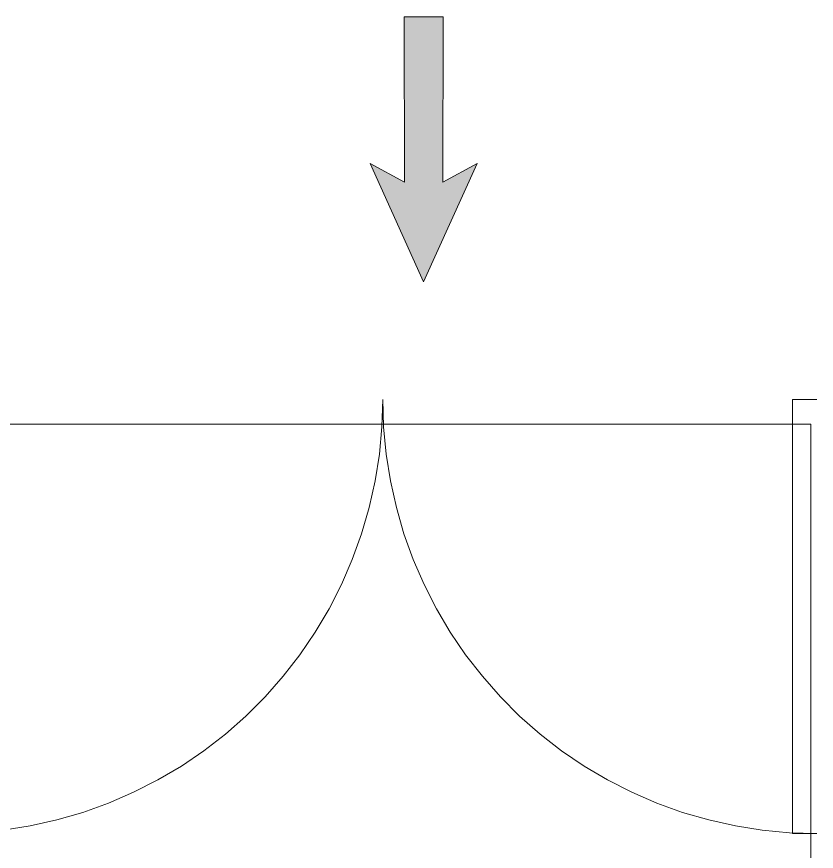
# Model space of a CAD drawing. Header units: centimetres. Extents: x -16.81 to -14.54, y 1.61 to 2.77.
# Drawn here: x -16.5811 to -16.5112, y 1.6803 to 1.7532 of the extents above; entities that cross this region are included whole.
import ezdxf

# ---------------------------------------------------------------- set-up
doc = ezdxf.new("R2010")
doc.units = ezdxf.units.CM
doc.header["$MEASUREMENT"] = 0
doc.layers.get('0').update_dxf_attribs({"lineweight": 0})

msp = doc.modelspace()

# ---------------------------------------------------------------- hatches: boundary and pattern name
at = {"true_color": 0x136734, "transparency": 33554687}
msp.add_hatch(color=116, dxfattribs=at).paths.add_polyline_path([(-16.547202, 1.738734), (-16.550191, 1.740363), (-16.545518, 1.730015), (-16.540846, 1.740363), (-16.543835, 1.738734), (-16.543819, 1.753184), (-16.547217, 1.753184)])

# ---------------------------------------------------------------- linework, layer by layer
at = {"color": 18, "lineweight": 0, "true_color": 0x000000}
for p, q in [((-16.549167, 1.717342), (-16.549092, 1.719723)), ((-16.549092, 1.719723), (-16.549017, 1.717342)), ((-16.511167, 1.719723), (-16.513278, 1.719723)), ((-16.513278, 1.719723), (-16.513278, 1.681798)), ((-16.586516, 1.717565), (-16.511668, 1.717565)), ((-16.511668, 1.717565), (-16.511668, 1.65724)), ((-16.549391, 1.71497), (-16.549167, 1.717342)), ((-16.549017, 1.717342), (-16.548793, 1.71497)), ((-16.549764, 1.712617), (-16.549391, 1.71497)), ((-16.548793, 1.71497), (-16.54842, 1.712617)), ((-16.550284, 1.710292), (-16.549764, 1.712617)), ((-16.54842, 1.712617), (-16.547901, 1.710292)), ((-16.550948, 1.708004), (-16.550284, 1.710292)), ((-16.547901, 1.710292), (-16.547236, 1.708004)), ((-16.551755, 1.705762), (-16.550948, 1.708004)), ((-16.547236, 1.708004), (-16.546429, 1.705762)), ((-16.552702, 1.703576), (-16.551755, 1.705762)), ((-16.546429, 1.705762), (-16.545483, 1.703576)), ((-16.553783, 1.701453), (-16.552702, 1.703576)), ((-16.545483, 1.703576), (-16.544401, 1.701453)), ((-16.554996, 1.699402), (-16.553783, 1.701453)), ((-16.544401, 1.701453), (-16.543188, 1.699402)), ((-16.556335, 1.697431), (-16.554996, 1.699402)), ((-16.543188, 1.699402), (-16.541849, 1.697431)), ((-16.557795, 1.695549), (-16.556335, 1.697431)), ((-16.541849, 1.697431), (-16.540389, 1.695549)), ((-16.559371, 1.693762), (-16.557795, 1.695549)), ((-16.540389, 1.695549), (-16.538813, 1.693762)), ((-16.561056, 1.692077), (-16.559371, 1.693762)), ((-16.538813, 1.693762), (-16.537129, 1.692077)), ((-16.562843, 1.690501), (-16.561056, 1.692077)), ((-16.537129, 1.692077), (-16.535341, 1.690501)), ((-16.564725, 1.689041), (-16.562843, 1.690501)), ((-16.535341, 1.690501), (-16.533459, 1.689041)), ((-16.566696, 1.687702), (-16.564725, 1.689041)), ((-16.533459, 1.689041), (-16.531488, 1.687702)), ((-16.568747, 1.686489), (-16.566696, 1.687702)), ((-16.531488, 1.687702), (-16.529438, 1.686489)), ((-16.57087, 1.685408), (-16.568747, 1.686489)), ((-16.529438, 1.686489), (-16.527315, 1.685408)), ((-16.573056, 1.684461), (-16.57087, 1.685408)), ((-16.527315, 1.685408), (-16.525128, 1.684461)), ((-16.575298, 1.683654), (-16.573056, 1.684461)), ((-16.525128, 1.684461), (-16.522886, 1.683654)), ((-16.577586, 1.68299), (-16.575298, 1.683654)), ((-16.522886, 1.683654), (-16.520599, 1.68299)), ((-16.579911, 1.68247), (-16.577586, 1.68299)), ((-16.520599, 1.68299), (-16.518273, 1.68247)), ((-16.582264, 1.682097), (-16.579911, 1.68247)), ((-16.518273, 1.68247), (-16.51592, 1.682097)), ((-16.51592, 1.682097), (-16.513548, 1.681873)), ((-16.513548, 1.681873), (-16.511167, 1.681798)), ((-16.513278, 1.681798), (-16.511167, 1.681798))]:
    msp.add_line(p, q, dxfattribs=at)
msp.add_lwpolyline([(-16.547202, 1.738734), (-16.550191, 1.740363), (-16.545518, 1.730015), (-16.540846, 1.740363), (-16.543835, 1.738734), (-16.543819, 1.753184), (-16.547217, 1.753184)], close=True)
msp.add_lwpolyline([(-16.547202, 1.738734), (-16.550191, 1.740363), (-16.545518, 1.730015), (-16.540846, 1.740363), (-16.543835, 1.738734), (-16.543819, 1.753184), (-16.547217, 1.753184)], close=True, dxfattribs=at)

doc.saveas('drawing.dxf')
